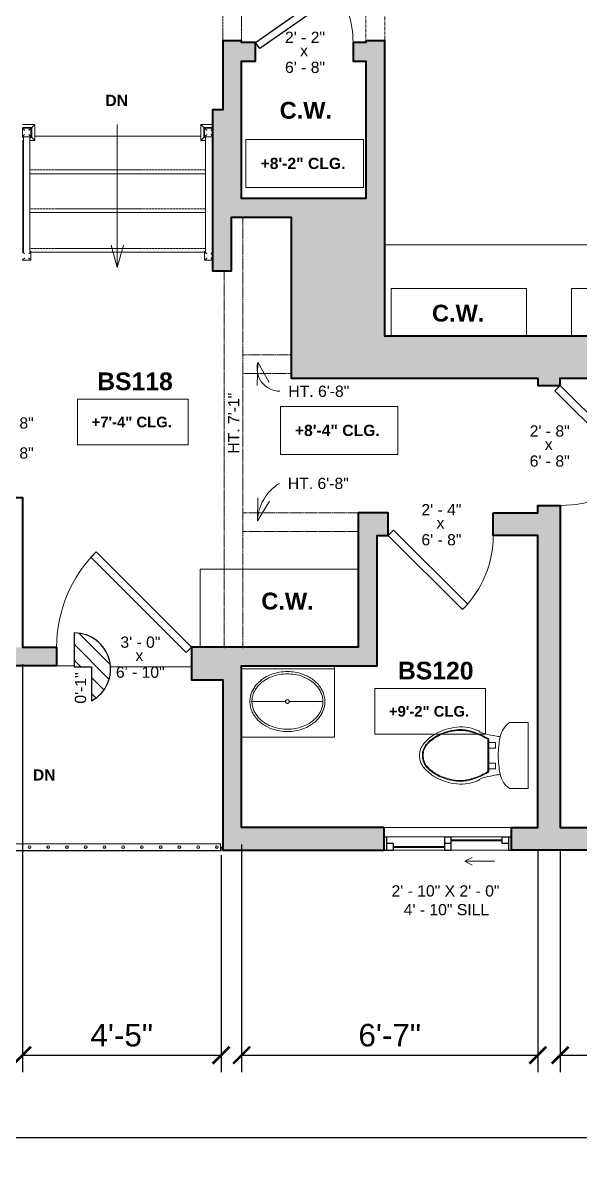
# Model space of a CAD drawing. Header units: inches. Extents: x -2078 to 106214, y -964 to 6385.
# Drawn here: x 90238.2 to 90387, y 3505.2 to 3807.3 of the extents above; entities that cross this region are included whole.
import ezdxf

# ---------------------------------------------------------------- set-up
doc = ezdxf.new("R2010")
doc.units = ezdxf.units.IN
doc.header["$MEASUREMENT"] = 0
for name, pattern in [('Dash', [0.25, 0.125, -0.125]), ('HIDDEN2', [0.1875, 0.125, -0.0625]), ('Overhead', [0.15625, 0.09375, -0.0625]), ('Overhead 1_16_', [0.101562, 0.0625, -0.039062])]:
    doc.linetypes.add(name, pattern=pattern)
for name, color, linetype, lineweight in [('A-ANNO', 2, 'Continuous', 5), ('A-ANNO-DIMS-48', 1, 'Continuous', 9), ('A-CASE', 4, 'Continuous', 9), ('A-DETAIL-2', 20, 'Continuous', 25), ('A-DOOR', 1, 'Continuous', 18), ('A-DOOR-HDLN', 1, 'Dash', 18), ('A-FIXT', 150, 'Continuous', 9), ('A-FLOR', 6, 'Continuous', 18), ('A-GLAZ', 2, 'Continuous', 30), ('A-HIDDEN', 2, 'HIDDEN2', 18), ('A-RAILING', 4, 'Continuous', 9), ('A-STRS', 4, 'Continuous', 9), ('A-WALL', 3, 'Continuous', 40), ('A-WINDOWS', 2, 'Continuous', 18)]:
    doc.layers.add(name, color=color, linetype=linetype, lineweight=lineweight)
doc.layers.add('A-HATCH', color=9, linetype='Continuous')
doc.styles.add('Arial_1', font='arial.ttf', dxfattribs={"height": 0.0625})
doc.styles.add('Arial_2', font='arial.ttf', dxfattribs={"height": 3})
doc.styles.add('Arial_B', font='arialbd.ttf', dxfattribs={"height": 4.5})
doc.styles.add('Arial_B_2', font='arialbd.ttf', dxfattribs={"height": 0.125})
doc.styles.add('Arial_B_3', font='arialbd.ttf', dxfattribs={"height": 0.0625})
doc.styles.add('Arial_B_4', font='arialbd.ttf', dxfattribs={"height": 0.0625})
doc.styles.add('Jay Cad', font='arial.ttf', dxfattribs={"height": 0.125})
doc.dimstyles.new('Jay Cad - DIMS', dxfattribs={"dimtxt": 0.125, "dimasz": 0.09375, "dimexe": 0.09375, "dimexo": 0.09375, "dimgap": 0.046875, "dimtad": 1, "dimdec": 1, "dimzin": 0, "dimdsep": 46, "dimlunit": 4, "dimtxsty": 'Jay Cad', "dimblk": 'ARCHTICK', "dimcen": 0.09, "dimclrd": 1, "dimclre": 1, "dimclrt": 256, "dimadec": 0, "dimazin": 0, "dimtfac": 1, "dimtdec": 1, "dimtofl": 0, "dimtmove": 1, "dimatfit": 3, "dimfxl": 1, "dimtolj": 1, "dimtzin": 0, "dimarcsym": 0})

# ---------------------------------------------------------------- blocks, each defined once
blk = doc.blocks.new('JC_SLIDING WINDOW - DOUBLE - SLIDING WINDOW-1502851-2ND FLOOR PLAN - BUISNESS OFFCE')
at = {"layer": 'A-GLAZ'}
for p, q in [((-17, -2.85), (-17, 3.15)), ((17, 3.15), (17, -2.85)), ((-17, 0.65), (-16.25, 0.65)), ((-16.25, -2.85), (-16.25, 0.65)), ((-0.875, 0.65), (0.875, 0.65)), ((-0.875, 0.65), (-0.875, -2.85)), ((0.875, -2.85), (0.875, 0.65)), ((14.5, 0.65), (17, 0.65)), ((14.5, -1.1), (14.5, 0.65)), ((16.25, -2.85), (16.25, 0.65)), ((-17, -2.85), (-14.5, -2.85)), ((-14.5, -1.1), (-16.25, -1.1)), ((-14.5, -2.85), (-14.5, -1.1)), ((0.875, -1.1), (-0.875, -1.1)), ((-0.875, -2.85), (0.875, -2.85)), ((16.25, -1.1), (14.5, -1.1)), ((16.25, -2.85), (17, -2.85))]:
    blk.add_line(p, q, dxfattribs=at)
at = {"layer": 'A-GLAZ', "lineweight": 9}
for p, q in [((-16.25, 0.65), (-0.875, 0.65)), ((0.875, 0.65), (14.5, 0.65)), ((-14.5, -2.85), (-0.875, -2.85)), ((0.875, -2.85), (16.25, -2.85))]:
    blk.add_line(p, q, dxfattribs=at)
at = {"layer": 'A-GLAZ', "lineweight": 40}
for p, q in [((-14.5, -1.975), (-0.875, -1.975)), ((0.875, -0.225), (14.5, -0.225))]:
    blk.add_line(p, q, dxfattribs=at)
at = {"layer": 'A-WINDOWS'}
for p, q in [((-17, 3.15), (17, 3.15)), ((17, -2.85), (-17, -2.85)), ((4.5, -5.85), (6.5, -4.85)), ((4.5, -5.85), (6.5, -6.85)), ((4.5, -5.85), (12.5, -5.85))]:
    blk.add_line(p, q, dxfattribs=at)
blk = doc.blocks.new('JC_DOOR_SINGLE PANEL - SINGLE DOOR-1554561-2ND FLOOR PLAN - BUISNESS OFFCE')
at = {"layer": 'A-DOOR', "lineweight": 30}
for p, q in [((-7.46, 27.96), (-8.87, 26.54)), ((18, 2.5), (-7.46, 27.96)), ((-8.87, 26.54), (16.59, 1.09)), ((16.59, 1.09), (18, 2.5))]:
    blk.add_line(p, q, dxfattribs=at)
at = {"layer": 'A-DOOR', "lineweight": 9}
blk.add_arc((18, 2.5), 36, 135, 180, dxfattribs=at)
blk = doc.blocks.new('JC_DOOR_SINGLE PANEL - SINGLE DOOR-1512755-2ND FLOOR PLAN - BUISNESS OFFCE')
at = {"layer": 'A-DOOR', "lineweight": 30}
for p, q in [((-8.04, -24.21), (14.59, -1.59)), ((16, -3), (-6.63, -25.63)), ((14.59, -1.59), (16, -3)), ((-6.63, -25.63), (-8.04, -24.21))]:
    blk.add_line(p, q, dxfattribs=at)
at = {"layer": 'A-DOOR', "lineweight": 9}
blk.add_arc((16, -3), 32, 180, 225, dxfattribs=at)
blk = doc.blocks.new('JC_SINGLE DOOR-NO TRIM - SINGLE DOOR-1512569-2ND FLOOR PLAN - BUISNESS OFFCE')
at = {"layer": 'A-DOOR', "lineweight": 30}
for p, q in [((-5.8, 22.8), (-7.21, 21.38)), ((-7.21, 21.38), (12.59, 1.59)), ((14, 3), (-5.8, 22.8)), ((12.59, 1.59), (14, 3))]:
    blk.add_line(p, q, dxfattribs=at)
at = {"layer": 'A-DOOR', "lineweight": 9}
blk.add_arc((14, 3), 28, 135, 180, dxfattribs=at)
blk = doc.blocks.new('JC_OPENING DOOR - 2 8 x 6 8-1512925-2ND FLOOR PLAN - BUISNESS OFFCE')
at = {"layer": 'A-ANNO-DIMS-48', "linetype": 'Overhead'}
for p, q in [((15.68, 2.5), (-16.32, 2.5)), ((-16.32, -2.5), (15.68, -2.5))]:
    blk.add_line(p, q, dxfattribs=at)
at = {"layer": 'A-ANNO-DIMS-48'}
for p, q in [((-16.32, 2.5), (-16.32, -2.5)), ((15.68, -2.5), (15.68, 2.5))]:
    blk.add_line(p, q, dxfattribs=at)
blk = doc.blocks.new('JC_OPENING DOOR - 2 8 x 6 8-1513018-2ND FLOOR PLAN - BUISNESS OFFCE')
at = {"layer": 'A-DOOR-HDLN', "linetype": 'Dash'}
for p, q in [((-16.32, 2.5), (15.68, 2.5)), ((-16.32, -2.5), (-16.32, 2.5)), ((15.68, 2.5), (15.68, -2.5)), ((15.68, -2.5), (-16.32, -2.5))]:
    blk.add_line(p, q, dxfattribs=at)
blk = doc.blocks.new('JC_DOOR_SINGLE PANEL - SINGLE DOOR-1575225-2ND FLOOR PLAN - BUISNESS OFFCE')
at = {"layer": 'A-DOOR', "lineweight": 30}
for p, q in [((-9.45, -15.77), (11.85, -0.86)), ((13, -2.5), (-8.3, -17.41)), ((11.85, -0.86), (13, -2.5)), ((-8.3, -17.41), (-9.45, -15.77))]:
    blk.add_line(p, q, dxfattribs=at)
at = {"layer": 'A-DOOR', "lineweight": 9}
blk.add_arc((13, -2.5), 26, 180, 215, dxfattribs=at)
blk = doc.blocks.new('Railing - 3_4_ x 3_4_ x _045_ wall-1516493-2ND FLOOR PLAN - BUISNESS OFFCE')
at = {"layer": 'A-RAILING'}
for radius, start, end in [(0.375, 90, 180), (0.33, 0, 180), (0.33, 180, 360), (0.375, 0, 90), (0.375, 270, 360), (0.375, 180, 270)]:
    blk.add_arc((0, 0), radius, start, end, dxfattribs=at)
blk = doc.blocks.new('Railing - Railing-1516007-2ND FLOOR PLAN - BUISNESS OFFCE')
at = {"layer": 'A-RAILING'}
for p, q in [((-193.83, -69.4), (-191.51, -69.4)), ((-193.83, -69.84), (-193.83, -69.4)), ((-191.51, -69.4), (-126.83, -69.4)), ((-126.83, -69.4), (-67.83, -69.4)), ((-126.83, -69.4), (-67.83, -69.4)), ((-67.83, -69.4), (-67.83, -71.15)), ((-67.83, -69.4), (-67.83, -71.15)), ((-191.03, -71.15), (-126.83, -71.15)), ((-126.83, -71.15), (-67.83, -71.15)), ((-126.83, -71.15), (-67.83, -71.15))]:
    blk.add_line(p, q, dxfattribs=at)
at = {"rotation": 90}
for p in [(-123.83, -70.27), (-118.83, -70.27), (-113.83, -70.27), (-108.83, -70.27), (-103.83, -70.27), (-98.83, -70.27), (-93.83, -70.27), (-88.83, -70.27), (-83.83, -70.27), (-78.83, -70.27), (-73.83, -70.27), (-68.83, -70.27)]:
    blk.add_blockref('Railing - 3_4_ x 3_4_ x _045_ wall-1516493-2ND FLOOR PLAN - BUISNESS OFFCE', p, dxfattribs=at)
blk = doc.blocks.new('Railing - Flat Cap - 2_ Heavy Duty Post-V6-2ND FLOOR PLAN - BUISNESS OFFCE')
at = {"layer": 'A-RAILING'}
for p, q in [((1.14, 1.14), (-1, 1.14)), ((-0.58, 0.58), (-1, 1)), ((1.1, 1.1), (0.58, 0.58)), ((1.14, 1.14), (1.13, 1.13)), ((1.14, -1.14), (1.14, 1.14)), ((-0.58, -0.58), (-1, -1)), ((-1, -1.14), (-0.87, -1.14)), ((0.58, -0.58), (1.1, -1.1)), ((0.88, -1.14), (1.14, -1.14)), ((1.13, -1.13), (1.14, -1.14))]:
    blk.add_line(p, q, dxfattribs=at)
for points in [[(-0.55, 0.55), (-0.55, 0.55), (-0.56, 0.56), (-0.57, 0.57), (-0.58, 0.58), (-0.58, 0.58)], [(0.58, 0.58), (0.58, 0.58), (0.57, 0.57), (0.56, 0.56), (0.55, 0.55), (0.55, 0.55)], [(1.13, 1.13), (1.13, 1.13), (1.13, 1.13), (1.12, 1.12), (1.11, 1.11), (1.1, 1.1), (1.1, 1.1)], [(-0.55, -0.55), (-0.55, -0.55), (-0.56, -0.56), (-0.57, -0.57), (-0.58, -0.58), (-0.58, -0.58)], [(0.55, -0.55), (0.55, -0.55), (0.56, -0.56), (0.57, -0.57), (0.58, -0.58), (0.58, -0.58)], [(1.1, -1.1), (1.1, -1.1), (1.11, -1.11), (1.12, -1.12), (1.13, -1.13), (1.13, -1.13), (1.13, -1.13)]]:
    blk.add_open_spline(points, degree=3, dxfattribs=at)
blk = doc.blocks.new('Railing - Flat Cap - 2_ Heavy Duty Post-V14-2ND FLOOR PLAN - BUISNESS OFFCE')
at = {"layer": 'A-RAILING'}
for p, q in [((-1.13, 1.13), (-1.14, 1.14)), ((1.14, 1.14), (-1.13, 1.14)), ((-0.58, 0.58), (-1.1, 1.1)), ((1.1, 1.1), (0.58, 0.58)), ((1.14, 1.14), (1.13, 1.13)), ((1.14, -1.14), (1.14, 1.14)), ((-1.13, -1.13), (-1.14, -1.14)), ((-1.13, -1.14), (-0.88, -1.14)), ((-0.58, -0.58), (-1.1, -1.1)), ((0.58, -0.58), (1.1, -1.1)), ((0.88, -1.14), (1.14, -1.14)), ((1.13, -1.13), (1.14, -1.14))]:
    blk.add_line(p, q, dxfattribs=at)
for points in [[(-1.1, 1.1), (-1.1, 1.1), (-1.11, 1.11), (-1.12, 1.12), (-1.13, 1.13), (-1.13, 1.13), (-1.13, 1.13)], [(-0.55, 0.55), (-0.55, 0.55), (-0.56, 0.56), (-0.57, 0.57), (-0.58, 0.58), (-0.58, 0.58)], [(0.58, 0.58), (0.58, 0.58), (0.57, 0.57), (0.56, 0.56), (0.55, 0.55), (0.55, 0.55)], [(1.13, 1.13), (1.13, 1.13), (1.13, 1.13), (1.12, 1.12), (1.11, 1.11), (1.1, 1.1), (1.1, 1.1)], [(-1.1, -1.1), (-1.1, -1.1), (-1.11, -1.11), (-1.12, -1.12), (-1.13, -1.13), (-1.13, -1.13), (-1.13, -1.13)], [(-0.55, -0.55), (-0.55, -0.55), (-0.56, -0.56), (-0.57, -0.57), (-0.58, -0.58), (-0.58, -0.58)], [(0.55, -0.55), (0.55, -0.55), (0.56, -0.56), (0.57, -0.57), (0.58, -0.58), (0.58, -0.58)], [(1.1, -1.1), (1.1, -1.1), (1.11, -1.11), (1.12, -1.12), (1.13, -1.13), (1.13, -1.13), (1.13, -1.13)]]:
    blk.add_open_spline(points, degree=3, dxfattribs=at)
blk = doc.blocks.new('Railing - Flat Cap - 2_ Heavy Duty Post-V15-2ND FLOOR PLAN - BUISNESS OFFCE')
at = {"layer": 'A-RAILING'}
for p, q in [((-1.13, 1.13), (-1.14, 1.14)), ((-1.14, 1.14), (-1.14, -1.14)), ((1.14, 1.14), (-1.14, 1.14)), ((-1.13, 2.16), (-0.88, 2.16)), ((-0.88, 2.14), (-1.13, 2.14)), ((-0.88, 1.34), (-1.13, 1.34)), ((-0.58, 0.58), (-1.1, 1.1)), ((1.1, 1.1), (0.58, 0.58)), ((0.88, 2.16), (2.16, 2.16)), ((2.14, 2.14), (0.88, 2.14)), ((1.34, 1.34), (0.88, 1.34)), ((1.14, 1.14), (1.13, 1.13)), ((1.14, -1.14), (1.14, 1.14)), ((2.14, 2.14), (1.34, 1.34)), ((1.34, 1.34), (1.34, -1.34)), ((2.16, 2.16), (2.14, 2.14)), ((2.14, -2.14), (2.14, 2.14)), ((2.16, -2.16), (2.16, 2.16)), ((-1.13, -1.13), (-1.14, -1.14)), ((-1.14, -1.14), (1.14, -1.14)), ((1.34, -1.34), (-1.13, -1.34)), ((-1.13, -2.14), (2.14, -2.14)), ((-1.13, -2.16), (2.16, -2.16)), ((-0.58, -0.58), (-1.1, -1.1)), ((0.58, -0.58), (1.1, -1.1)), ((1.13, -1.13), (1.14, -1.14)), ((1.34, -1.34), (2.14, -2.14)), ((2.14, -2.14), (2.16, -2.16))]:
    blk.add_line(p, q, dxfattribs=at)
for points in [[(-1.1, 1.1), (-1.1, 1.1), (-1.11, 1.11), (-1.12, 1.12), (-1.13, 1.13), (-1.13, 1.13), (-1.13, 1.13)], [(-0.55, 0.55), (-0.55, 0.55), (-0.56, 0.56), (-0.57, 0.57), (-0.58, 0.58), (-0.58, 0.58)], [(0.58, 0.58), (0.58, 0.58), (0.57, 0.57), (0.56, 0.56), (0.55, 0.55), (0.55, 0.55)], [(1.13, 1.13), (1.13, 1.13), (1.13, 1.13), (1.12, 1.12), (1.11, 1.11), (1.1, 1.1), (1.1, 1.1)], [(-1.1, -1.1), (-1.1, -1.1), (-1.11, -1.11), (-1.12, -1.12), (-1.13, -1.13), (-1.13, -1.13), (-1.13, -1.13)], [(-0.55, -0.55), (-0.55, -0.55), (-0.56, -0.56), (-0.57, -0.57), (-0.58, -0.58), (-0.58, -0.58)], [(0.55, -0.55), (0.55, -0.55), (0.56, -0.56), (0.57, -0.57), (0.58, -0.58), (0.58, -0.58)], [(1.1, -1.1), (1.1, -1.1), (1.11, -1.11), (1.12, -1.12), (1.13, -1.13), (1.13, -1.13), (1.13, -1.13)]]:
    blk.add_open_spline(points, degree=3, dxfattribs=at)
blk = doc.blocks.new('Railing - Railing-1538923-2ND FLOOR PLAN - BUISNESS OFFCE')
at = {"layer": 'A-RAILING'}
for p, q in [((-120.46, 88.68), (-120.46, 119.35)), ((-118.71, 88.68), (-118.71, 119.35))]:
    blk.add_line(p, q, dxfattribs=at)
at = {"extrusion": (0, 0, -1), "zscale": -1, "rotation": 180}
for name, p in [('Railing - Flat Cap - 2_ Heavy Duty Post-V15-2ND FLOOR PLAN - BUISNESS OFFCE', (119.58, 120.49)), ('Railing - Flat Cap - 2_ Heavy Duty Post-V14-2ND FLOOR PLAN - BUISNESS OFFCE', (119.58, 87.55))]:
    blk.add_blockref(name, p, dxfattribs=at)
blk = doc.blocks.new('BEST_Toilet-Floor_Mount-KOHLER-Cimarron-K-5310 - Not A Type-See Type Catalog-832360-2ND FLOOR PLAN - BUISNESS OFFCE')
at = {"layer": 'A-FIXT'}
for p, q in [((8.81, -1), (-8.81, -1)), ((-8.81, -1), (-8.81, -5.97)), ((8.81, -5.97), (8.81, -1)), ((4.25, -11.48), (-4.3, -11.48)), ((4.25, -11.78), (-4.3, -11.78)), ((-3.52, -9.7), (-1.99, -9.7)), ((-3.52, -9.7), (-3.52, -11.48)), ((-1.99, -11.48), (-1.99, -9.7)), ((1.99, -9.7), (3.52, -9.7)), ((1.99, -9.7), (1.99, -11.48)), ((3.52, -11.48), (3.52, -9.7))]:
    blk.add_line(p, q, dxfattribs=at)
for centre, radius, start, end in [((-3.19, -1.64), 7.1, 217.5906, 254.5518), ((3.19, -1.64), 7.1, 285.4482, 322.4094), ((-23.44, -6.86), 18.43, 349.205, 354.9347), ((0.79, 24.01), 33.02, 259.7563, 268.6223), ((-0.79, 24.01), 33.02, 271.3777, 280.2437), ((23.44, -6.86), 18.43, 185.0653, 190.795), ((-51.02, -1.6), 46.51, 345.6648, 349.205), ((-4.3, -11.77), 0.299, 90, 175.6962), ((4.25, -11.77), 0.299, 4.3025, 90), ((51.02, -1.6), 46.51, 190.795, 194.3352), ((3.26, -18.83), 10.9, 157.4214, 190.5786), ((-3.34, -16.09), 3.75, 141.6816, 157.4214), ((-7.65, -12.68), 1.75, 321.6816, 345.6648), ((7.65, -12.68), 1.75, 194.3352, 218.3184), ((3.34, -16.09), 3.75, 22.5786, 38.3184), ((-3.26, -18.83), 10.9, 349.4214, 22.5786), ((6.84, -18.72), 14.45, 188.417, 209.583), ((-6.84, -18.72), 14.45, 330.417, 351.583), ((3.58, -20.57), 10.69, 209.583, 230.417), ((-3.58, -20.57), 10.69, 309.583, 330.417), ((0.06, -24.83), 5.17, 230.417, 269.359), ((-0.06, -24.83), 5.17, 270.641, 309.583)]:
    blk.add_arc(centre, radius, start, end, dxfattribs=at)
for centre, major_axis, ratio, start_param, end_param in [((14.76, -22.69), (-6.72, 21.01), 0.99726, 0.748253, 0.914402), ((-4.29, -11.92), (-0.144, 0), 0.998055, 4.719691, 5.772222), ((4.25, -11.92), (0.144, 0), 0.99807, 0.508647, 1.561187), ((-14.8, -22.7), (5.52, 21.36), 0.996876, 5.312572, 5.478562), ((2.53, -19.12), (-5.56, 7.41), 0.998758, 0.685563, 1.075947), ((10.53, -21.15), (-5.73, 16.58), 0.997479, 0.891055, 0.994325), ((-10.58, -21.15), (5.42, 16.69), 0.997344, 5.270344, 5.373801), ((-2.58, -19.12), (5.48, 7.47), 0.998725, 5.196526, 5.58692), ((10.16, -17.99), (-7.42, 15.32), 0.996871, 1.268614, 1.423842), ((-10.22, -17.99), (7.53, 15.27), 0.997058, 4.86643, 5.021783), ((5.05, -19.56), (-6.32, 9.77), 0.999003, 1.302763, 1.707421), ((-5.1, -19.56), (6.48, 9.66), 0.999368, 4.593631, 4.996279), ((5.41, -19.26), (-8.84, 8.28), 0.998783, 1.463765, 1.511024), ((-5.46, -19.26), (8.86, 8.26), 0.998854, 4.77451, 4.823535)]:
    blk.add_ellipse(centre, major_axis=major_axis, ratio=ratio, start_param=start_param, end_param=end_param, dxfattribs=at)
for points in [[(-4.59, -11.75), (-4.9, -12.29), (-5.45, -13.39), (-5.92, -14.53), (-6.13, -15.11)], [(6.08, -15.1), (5.87, -14.53), (5.4, -13.39), (4.85, -12.29), (4.54, -11.75)], [(6.61, -16.86), (6.54, -16.56), (6.37, -15.97), (6.18, -15.39), (6.08, -15.1)], [(-6.66, -16.86), (-6.81, -17.46), (-6.98, -18.68), (-6.92, -19.92), (-6.82, -20.53)], [(-6.13, -15.11), (-6.23, -15.4), (-6.42, -15.97), (-6.59, -16.56), (-6.66, -16.86)], [(6.78, -20.53), (6.87, -19.92), (6.93, -18.68), (6.76, -17.46), (6.61, -16.86)], [(-6.82, -20.53), (-6.76, -20.97), (-6.59, -21.84), (-6.36, -22.7), (-6.22, -23.13)], [(6.17, -23.13), (6.31, -22.7), (6.54, -21.84), (6.71, -20.97), (6.78, -20.53)], [(-6.22, -23.13), (-5.98, -23.89), (-5.35, -25.36), (-4.43, -26.68), (-3.91, -27.28)], [(3.87, -27.26), (4.39, -26.66), (5.3, -25.35), (5.93, -23.89), (6.17, -23.13)], [(-3.91, -27.28), (-3.84, -27.35), (-3.72, -27.5), (-3.59, -27.64), (-3.52, -27.71)]]:
    blk.add_open_spline(points, degree=3, dxfattribs=at)
for points, knots in [([(-3.51, -27.71), (-3.33, -27.9), (-2.95, -28.25), (-2.07, -28.82), (-0.94, -29.2), (0.37, -29.25), (1.33, -29.05), (2.06, -28.75), (2.57, -28.47), (3.05, -28.12), (3.33, -27.86), (3.47, -27.71)], [0, 0, 0, 0, 0.1, 0.2, 0.4, 0.55, 0.7, 0.775, 0.85, 0.925, 1, 1, 1, 1]), ([(-3.37, -27.58), (-3.2, -27.76), (-2.83, -28.09), (-2.19, -28.5), (-1.5, -28.79), (-0.53, -29.04), (0.73, -29.04), (1.93, -28.63), (2.78, -28.09), (3.15, -27.76), (3.32, -27.58)], [0, 0, 0, 0, 0.1, 0.2, 0.3, 0.4, 0.6, 0.8, 0.9, 1, 1, 1, 1]), ([(3.47, -27.71), (3.53, -27.64), (3.67, -27.49), (3.8, -27.34), (3.87, -27.26)], [-1.50814179, -1.50814179, -1.50814179, -1.50814179, -1.48416303, -1.45965057, -1.45965057, -1.45965057, -1.45965057])]:
    blk.add_open_spline(points, degree=3, knots=knots, dxfattribs=at)
blk = doc.blocks.new('Vanity Counter Top w Round Sink Hole - 24_ Depth-1548714-2ND FLOOR PLAN - BUISNESS OFFCE')
at = {"layer": 'A-FIXT'}
for p, q in [((-27.49, -19), (-27.49, 0)), ((-52.26, -0.75), (-27.49, -0.75)), ((-52.26, -19), (-27.49, -19))]:
    blk.add_line(p, q, dxfattribs=at)
blk = doc.blocks.new('Oval_Sink_20694 - Sink_ipt-1549851-2ND FLOOR PLAN - BUISNESS OFFCE')
at = {"layer": 'A-FIXT', "flags": 128}
blk.add_lwpolyline([(-0.5, 0), (-0.47, 0.17), (-0.38, 0.32), (-0.25, 0.43), (-0.09, 0.49), (0.09, 0.49), (0.25, 0.43), (0.38, 0.32), (0.47, 0.17), (0.5, 0)], dxfattribs=at)
at = {"layer": 'A-FIXT'}
for points, knots in [([(10, 0), (10, 0.48), (9.89, 1.44), (9.41, 2.82), (8.67, 4.06), (7.39, 5.51), (5.38, 6.89), (2.88, 7.75), (0.53, 8.05), (-1.58, 7.96), (-3.64, 7.52), (-5.59, 6.71), (-7.35, 5.54), (-8.79, 3.99), (-9.6, 2.41), (-9.94, 1.05), (-10, 0.35), (-10, 0)], [-1, -1, -1, -1, -0.949074, -0.898148, -0.847222, -0.796296, -0.694444, -0.592593, -0.518519, -0.444444, -0.37037, -0.296296, -0.222222, -0.148148, -0.074074, -0.037037, 0, 0, 0, 0]), ([(-9.47, 0), (-9.46, 0.34), (-9.42, 0.85), (-9.27, 1.52), (-9.07, 2.17), (-8.71, 2.95), (-8.15, 3.8), (-7.47, 4.57), (-6.45, 5.48), (-4.98, 6.37), (-3.05, 7.07), (-1.03, 7.41), (1.03, 7.41), (3.22, 7.04), (5.06, 6.33), (6.5, 5.41), (7.31, 4.72), (7.9, 4.09), (8.29, 3.59), (8.58, 3.14), (8.78, 2.77), (8.92, 2.48), (9.05, 2.18), (9.19, 1.78), (9.4, 1.06), (9.46, 0.43), (9.47, 0)], [0, 0, 0, 0, 0.038462, 0.057692, 0.076923, 0.115385, 0.153846, 0.192308, 0.230769, 0.307692, 0.384615, 0.461538, 0.538462, 0.615385, 0.711538, 0.759615, 0.807692, 0.831731, 0.855769, 0.879808, 0.891827, 0.903846, 0.915865, 0.927885, 0.951923, 1, 1, 1, 1]), ([(-10, 0), (-10, -0.48), (-9.89, -1.44), (-9.41, -2.82), (-8.67, -4.06), (-7.71, -5.15), (-6.59, -6.06), (-4.92, -7.05), (-2.88, -7.75), (-0.53, -8.05), (1.58, -7.96), (3.64, -7.52), (5.59, -6.71), (7.35, -5.54), (8.79, -3.99), (9.6, -2.41), (9.94, -1.05), (10, -0.35), (10, 0)], [-1, -1, -1, -1, -0.949074, -0.898148, -0.847222, -0.796296, -0.74537, -0.694444, -0.592593, -0.518519, -0.444444, -0.37037, -0.296296, -0.222222, -0.148148, -0.074074, -0.037037, 0, 0, 0, 0]), ([(9.47, 0), (9.46, -0.34), (9.42, -0.85), (9.27, -1.52), (9.07, -2.17), (8.71, -2.95), (8.15, -3.8), (7.47, -4.57), (6.45, -5.48), (4.98, -6.37), (3.05, -7.07), (1.03, -7.41), (-1.03, -7.41), (-3.22, -7.04), (-5.06, -6.32), (-6.5, -5.41), (-7.32, -4.72), (-7.9, -4.09), (-8.29, -3.59), (-8.58, -3.14), (-8.78, -2.77), (-8.92, -2.48), (-9.05, -2.18), (-9.19, -1.78), (-9.4, -1.06), (-9.46, -0.43), (-9.47, 0)], [0, 0, 0, 0, 0.038462, 0.057692, 0.076923, 0.115385, 0.153846, 0.192308, 0.230769, 0.307692, 0.384615, 0.461538, 0.538462, 0.615385, 0.711538, 0.759615, 0.807692, 0.831731, 0.855769, 0.879808, 0.891827, 0.903846, 0.915865, 0.927885, 0.951923, 1, 1, 1, 1]), ([(-9.47, 0), (-9.43, 0), (-9.34, 0), (-9.19, 0), (-9.03, 0), (-8.85, 0), (-8.63, 0), (-8.39, 0), (-8.14, 0), (-7.88, 0), (-7.63, 0), (-7.39, 0), (-7.16, 0), (-6.92, 0), (-6.67, 0), (-6.33, 0), (-5.73, 0), (-4.86, 0), (-3.79, 0), (-2.71, 0), (-1.61, 0), (-0.87, 0), (-0.5, 0)], [0, 0, 0, 0, 0.027778, 0.055556, 0.083333, 0.111111, 0.138889, 0.166667, 0.194444, 0.222222, 0.25, 0.277778, 0.305556, 0.333333, 0.361111, 0.388889, 0.444444, 0.555556, 0.666667, 0.777778, 0.888889, 1, 1, 1, 1]), ([(0.5, 0), (0.87, 0), (1.61, 0), (2.71, 0), (3.61, 0), (4.33, 0), (4.86, 0), (5.38, 0), (5.9, 0), (6.41, 0), (6.83, 0), (7.16, 0), (7.39, 0), (7.63, 0), (7.88, 0), (8.14, 0), (8.39, 0), (8.63, 0), (8.85, 0), (9.03, 0), (9.19, 0), (9.34, 0), (9.43, 0), (9.47, 0)], [0, 0, 0, 0, 0.111111, 0.222222, 0.333333, 0.388889, 0.444444, 0.5, 0.555556, 0.611111, 0.666667, 0.694444, 0.722222, 0.75, 0.777778, 0.805556, 0.833333, 0.861111, 0.888889, 0.916667, 0.944444, 0.972222, 1, 1, 1, 1])]:
    blk.add_open_spline(points, degree=3, knots=knots, dxfattribs=at)
blk.add_open_spline([(-0.5, 0), (-0.5, -0.06), (-0.48, -0.17), (-0.39, -0.33), (-0.26, -0.44), (-0.09, -0.5), (0.09, -0.5), (0.26, -0.44), (0.39, -0.33), (0.48, -0.17), (0.5, -0.06), (0.5, 0)], degree=3, dxfattribs=at)
blk = doc.blocks.new('Oval_Sink_20694 - Standard-1549852-2ND FLOOR PLAN - BUISNESS OFFCE')
at = {"layer": 'A-FIXT'}
blk.add_blockref('Oval_Sink_20694 - Sink_ipt-1549851-2ND FLOOR PLAN - BUISNESS OFFCE', (0, 0), dxfattribs=at)
blk = doc.blocks.new('Generic Models 8 - Generic Models 8-1539404-2ND FLOOR PLAN - BUISNESS OFFCE')
at = {"layer": 'A-FIXT', "linetype": 'Dash'}
for p, q in [((13.77, 78.83), (-22.31, 78.83)), ((-22.31, 78.83), (-22.31, 66.08)), ((-22.31, 66.08), (-22.31, 78.83)), ((-22.31, 78.83), (13.77, 78.83)), ((13.77, 66.08), (13.77, 78.83)), ((13.77, 78.83), (13.77, 66.08)), ((55.73, 78.83), (25.77, 78.83)), ((25.77, 78.83), (25.77, 66.08)), ((25.77, 66.08), (25.77, 78.83)), ((25.77, 78.83), (55.73, 78.83)), ((-22.31, 66.08), (13.77, 66.08)), ((13.77, 66.08), (-22.31, 66.08)), ((25.77, 66.08), (55.73, 66.08)), ((55.73, 66.08), (25.77, 66.08))]:
    blk.add_line(p, q, dxfattribs=at)
blk = doc.blocks.new('Generic Models 9 - Generic Models 9-1540027-2ND FLOOR PLAN - BUISNESS OFFCE')
at = {"layer": 'A-FIXT'}
for p, q in [((37.3, 90.51), (-24.06, 90.51)), ((-24.06, 90.51), (-24.06, 66.08)), ((-24.06, 66.08), (-24.06, 90.51)), ((-24.06, 90.51), (37.3, 90.51)), ((-24.06, 66.08), (62.69, 66.08)), ((62.69, 66.08), (-24.06, 66.08)), ((-31.08, 3.94), (-73.32, 3.94)), ((-73.32, 3.94), (-73.32, -16.92)), ((-73.32, -16.92), (-73.32, 3.94)), ((-73.32, 3.94), (-31.08, 3.94)), ((-31.08, -16.92), (-31.08, 3.94)), ((-31.08, 3.94), (-31.08, -16.92)), ((-73.32, -16.92), (-31.08, -16.92)), ((-31.08, -16.92), (-73.32, -16.92))]:
    blk.add_line(p, q, dxfattribs=at)
blk = doc.blocks.new('JC- existing door Tag_quad - JC- existing door Tag_quad-839775-2ND FLOOR PLAN - BUISNESS OFFCE')
at = {"layer": 'A-ANNO', "insert": (-0.0234, 0.0378), "char_height": 0.0625, "width": 0.0505, "attachment_point": 1, "style": 'Arial_2', "bg_fill": 3, "box_fill_scale": 1.25, "bg_fill_color": 256, "bg_fill_true_color": 13158600, "bg_fill_transparency": 0}
blk.add_mtext('x', dxfattribs=at)
blk = doc.blocks.new('_ArchTick')
at = {"color": 0, "linetype": 'ByBlock', "const_width": 0.15}
blk.add_lwpolyline([(-0.5, -0.5), (0.5, 0.5)], dxfattribs=at)
blk = doc.blocks.new('*D3200')
at = {"layer": 'A-ANNO-DIMS-48', "color": 1, "lineweight": -2, "transparency": 16777216}
for p, q in [((90381.6, 3586.15), (90381.6, 3527.18)), ((90480.6, 3587.94), (90480.6, 3527.18)), ((90381.6, 3531.68), (90480.6, 3531.68))]:
    blk.add_line(p, q, dxfattribs=at)
at = {"layer": 'Defpoints', "color": 0, "transparency": 16777216}
for p in [(90480.6, 3592.44), (90381.6, 3590.65), (90480.6, 3531.68)]:
    blk.add_point(p, dxfattribs=at)
at = {"layer": 'A-ANNO-DIMS-48', "color": 1, "lineweight": -2, "transparency": 16777216, "xscale": 4.5, "yscale": 4.5, "zscale": 4.5, "rotation": 180}
blk.add_blockref('_ArchTick', (90381.6, 3531.68), dxfattribs=at)
at = {"layer": 'A-ANNO-DIMS-48', "color": 1, "lineweight": -2, "transparency": 16777216, "xscale": 4.5, "yscale": 4.5, "zscale": 4.5}
blk.add_blockref('_ArchTick', (90480.6, 3531.68), dxfattribs=at)
at = {"layer": 'A-ANNO-DIMS-48', "color": 2, "transparency": 16777216, "insert": (90431.1, 3536.99), "char_height": 6, "width": 0.4008, "attachment_point": 5, "style": 'Jay Cad'}
blk.add_mtext('\\A1;8\'-3"', dxfattribs=at)
blk = doc.blocks.new('*D3201')
at = {"layer": 'A-ANNO-DIMS-48', "color": 1, "lineweight": -2, "transparency": 16777216}
for p, q in [((90296.6, 3587.94), (90296.6, 3527.18)), ((90375.6, 3586.15), (90375.6, 3527.18)), ((90296.6, 3531.68), (90375.6, 3531.68))]:
    blk.add_line(p, q, dxfattribs=at)
at = {"layer": 'Defpoints', "color": 0, "transparency": 16777216}
for p in [(90296.6, 3592.44), (90375.6, 3590.65), (90375.6, 3531.68)]:
    blk.add_point(p, dxfattribs=at)
at = {"layer": 'A-ANNO-DIMS-48', "color": 1, "lineweight": -2, "transparency": 16777216, "xscale": 4.5, "yscale": 4.5, "zscale": 4.5, "rotation": 180}
blk.add_blockref('_ArchTick', (90296.6, 3531.68), dxfattribs=at)
at = {"layer": 'A-ANNO-DIMS-48', "color": 1, "lineweight": -2, "transparency": 16777216, "xscale": 4.5, "yscale": 4.5, "zscale": 4.5}
blk.add_blockref('_ArchTick', (90375.6, 3531.68), dxfattribs=at)
at = {"layer": 'A-ANNO-DIMS-48', "color": 2, "transparency": 16777216, "insert": (90336.1, 3536.99), "char_height": 6, "width": 0.4008, "attachment_point": 5, "style": 'Jay Cad'}
blk.add_mtext('\\A1;6\'-7"', dxfattribs=at)
blk = doc.blocks.new('*D3204')
at = {"layer": 'A-ANNO-DIMS-48', "color": 1, "lineweight": -2, "transparency": 16777216}
for p, q in [((90238.1, 3636.08), (90238.1, 3527.18)), ((90291.1, 3585.08), (90291.1, 3527.18)), ((90238.1, 3531.68), (90291.1, 3531.68))]:
    blk.add_line(p, q, dxfattribs=at)
at = {"layer": 'Defpoints', "color": 0, "transparency": 16777216}
for p in [(90238.1, 3640.58), (90291.1, 3589.58), (90291.1, 3531.68)]:
    blk.add_point(p, dxfattribs=at)
at = {"layer": 'A-ANNO-DIMS-48', "color": 1, "lineweight": -2, "transparency": 16777216, "xscale": 4.5, "yscale": 4.5, "zscale": 4.5, "rotation": 180}
blk.add_blockref('_ArchTick', (90238.1, 3531.68), dxfattribs=at)
at = {"layer": 'A-ANNO-DIMS-48', "color": 1, "lineweight": -2, "transparency": 16777216, "xscale": 4.5, "yscale": 4.5, "zscale": 4.5}
blk.add_blockref('_ArchTick', (90291.1, 3531.68), dxfattribs=at)
at = {"layer": 'A-ANNO-DIMS-48', "color": 2, "transparency": 16777216, "insert": (90264.6, 3536.98), "char_height": 6, "width": 0.4008, "attachment_point": 5, "style": 'Jay Cad'}
blk.add_mtext('\\A1;4\'-5"', dxfattribs=at)
blk = doc.blocks.new('*D3208')
at = {"layer": 'A-ANNO-DIMS-48', "color": 1, "lineweight": -2, "transparency": 16777216}
for p, q in [((90178.17, 3636.08), (90178.17, 3505.2)), ((90838.6, 3588.5), (90838.6, 3505.2)), ((90178.17, 3509.7), (90838.6, 3509.7))]:
    blk.add_line(p, q, dxfattribs=at)
at = {"layer": 'Defpoints', "color": 0, "transparency": 16777216}
for p in [(90178.17, 3640.58), (90838.6, 3593), (90838.6, 3509.7)]:
    blk.add_point(p, dxfattribs=at)
at = {"layer": 'A-ANNO-DIMS-48', "color": 1, "lineweight": -2, "transparency": 16777216, "xscale": 4.5, "yscale": 4.5, "zscale": 4.5, "rotation": 180}
blk.add_blockref('_ArchTick', (90178.17, 3509.7), dxfattribs=at)
at = {"layer": 'A-ANNO-DIMS-48', "color": 1, "lineweight": -2, "transparency": 16777216, "xscale": 4.5, "yscale": 4.5, "zscale": 4.5}
blk.add_blockref('_ArchTick', (90838.6, 3509.7), dxfattribs=at)
at = {"layer": 'A-ANNO-DIMS-48', "color": 2, "transparency": 16777216, "insert": (90508.39, 3519.03), "char_height": 6, "width": 0.8352, "attachment_point": 5, "style": 'Jay Cad'}
blk.add_mtext('\\A1;55\'-0{\\H1x;\\S1/2;}"', dxfattribs=at)

msp = doc.modelspace()

# ---------------------------------------------------------------- hatches: boundary and pattern name
at = {"layer": 'A-HATCH'}
h = msp.add_hatch(color=256, dxfattribs=at)
h.paths.add_polyline_path([(90291.602, 3802.044), (90296.602, 3802.044), (90296.602, 3802.478), (90291.602, 3802.478)])
h.paths.add_polyline_path([(90291.602, 3834.478), (90296.602, 3834.478), (90296.602, 3863.478), (90291.602, 3863.478), (90291.602, 3844.173)])
h = msp.add_hatch(color=256, dxfattribs=at)
h.paths.add_polyline_path([(90329.762, 3723.586), (90334.762, 3723.586), (90334.762, 3802.478), (90329.762, 3802.478), (90329.762, 3755.364)])
h.paths.add_polyline_path([(90329.762, 3834.478), (90334.762, 3834.478), (90334.762, 3835.478), (90329.762, 3835.478)])
h = msp.add_hatch(color=256, dxfattribs=at)
h.paths.add_polyline_path([(90327.057, 3797.044), (90329.762, 3797.044), (90329.762, 3802.044), (90326.323, 3802.044), (90326.323, 3797.044)])
h.paths.add_polyline_path([(90296.602, 3797.044), (90300.323, 3797.044), (90300.323, 3802.044), (90291.602, 3802.044), (90291.602, 3797.044)])
for points in [[(90293.862, 3760.364), (90296.602, 3760.364), (90296.602, 3797.044), (90291.602, 3797.044), (90291.602, 3760.364)], [(90289.002, 3779.044), (90291.602, 3779.044), (90291.602, 3784.044), (90288.862, 3784.044), (90288.862, 3779.136), (90289.002, 3779.136), (90289.002, 3779.095)], [(90289.932, 3741.044), (90293.862, 3741.044), (90293.862, 3760.364), (90291.602, 3760.364), (90291.602, 3779.044), (90289.002, 3779.136), (90288.862, 3779.136), (90288.862, 3776.854), (90288.862, 3741.044)], [(90309.847, 3755.364), (90329.762, 3755.364), (90329.762, 3760.364), (90293.862, 3760.364), (90293.862, 3755.364), (90297.357, 3755.364)], [(90309.847, 3717.439), (90334.762, 3717.439), (90334.762, 3755.364), (90309.847, 3755.364), (90309.847, 3718.586)], [(90530.602, 3712.439), (90530.602, 3723.586), (90309.847, 3723.586), (90309.847, 3712.439), (90513.262, 3712.439)], [(90508.262, 3718.586), (90508.262, 3723.586), (90329.762, 3723.586), (90329.762, 3718.586), (90505.257, 3718.586)], [(90332.718, 3640.581), (90332.718, 3676.439), (90327.718, 3676.439), (90327.718, 3640.581)], [(90291.602, 3631.837), (90296.602, 3631.837), (90296.602, 3635.581), (90283.237, 3635.581), (90283.237, 3631.837)], [(90296.602, 3592.439), (90296.602, 3631.837), (90291.602, 3631.837), (90291.602, 3592.439)]]:
    msp.add_hatch(color=256, dxfattribs=at).paths.add_polyline_path(points)
h = msp.add_hatch(color=256, dxfattribs=at)
h.paths.add_polyline_path([(90375.602, 3592.439), (90381.602, 3592.439), (90381.602, 3678.439), (90375.602, 3678.439), (90375.602, 3606.54)])
h.paths.add_polyline_path([(90375.602, 3710.439), (90381.602, 3710.439), (90381.602, 3712.439), (90375.602, 3712.439)])
h = msp.add_hatch(color=256, dxfattribs=at)
h.paths.add_polyline_path([(90375.602, 3670.439), (90375.602, 3676.439), (90363.718, 3676.439), (90363.718, 3670.439)])
h.paths.add_polyline_path([(90335.718, 3670.439), (90335.718, 3676.439), (90332.718, 3676.439), (90332.718, 3670.439)])
h = msp.add_hatch(dxfattribs=at)
h.set_pattern_fill('FP_1', color=256, scale=48, style=0, pattern_type=2)
h.set_pattern_definition([(135, (90358.821, 3657.5028), (-2.12132, -2.12132), [])])
h.paths.add_polyline_path([(90256.558, 3626.254), (90258.306, 3627.466), (90259.746, 3629.032), (90260.809, 3630.875), (90261.442, 3632.905), (90261.615, 3635.025), (90261.321, 3637.132), (90260.572, 3639.123), (90259.406, 3640.902), (90257.878, 3642.382), (90256.064, 3643.492), (90254.051, 3644.179), (90251.936, 3644.408), (90251.936, 3635.331), (90256.558, 3635.331)])
h = msp.add_hatch(color=256, dxfattribs=at)
h.paths.add_polyline_path([(90332.718, 3635.581), (90332.718, 3640.581), (90283.237, 3640.581), (90283.237, 3635.581), (90327.057, 3635.581)])
h.paths.add_polyline_path([(90247.237, 3635.581), (90247.237, 3640.581), (90168.146, 3640.581), (90176.833, 3635.581), (90208.257, 3635.581)])
h = msp.add_hatch(color=256, dxfattribs=at)
h.paths.add_polyline_path([(90557.602, 3586.439), (90584.602, 3586.439), (90584.602, 3592.439), (90557.602, 3592.439)])
h.paths.add_polyline_path([(90511.602, 3586.439), (90511.602, 3592.439), (90454.602, 3592.439), (90454.602, 3586.439)])
h.paths.add_polyline_path([(90408.602, 3586.439), (90408.602, 3592.439), (90368.602, 3592.439), (90368.602, 3586.439), (90386.457, 3586.439)])
h.paths.add_polyline_path([(90327.057, 3586.439), (90334.602, 3586.439), (90334.602, 3592.439), (90291.602, 3592.439), (90291.602, 3586.439), (90297.357, 3586.439)])

# ---------------------------------------------------------------- linework, layer by layer
at = {"layer": 'A-ANNO'}
for p, q in [((90263.424, 3741.915), (90263.424, 3780.084)), ((90263.424, 3741.915), (90261.817, 3747.915)), ((90263.424, 3741.915), (90265.032, 3747.915)), ((90300.923, 3716.683), (90300.781, 3710.473)), ((90300.923, 3716.683), (90303.905, 3711.234)), ((90300.816, 3674.296), (90300.937, 3680.506)), ((90300.816, 3674.296), (90304.026, 3679.614))]:
    msp.add_line(p, q, dxfattribs=at)
at = {"layer": 'A-ANNO', "flags": 128}
for points in [[(90297.675, 3776.074), (90329.098, 3776.074), (90329.098, 3763.272), (90297.675, 3763.272)], [(90252.787, 3706.807), (90282.343, 3706.807), (90282.343, 3694.618), (90252.787, 3694.618)], [(90306.95, 3704.805), (90338.252, 3704.805), (90338.252, 3692.004), (90306.95, 3692.004)], [(90332.104, 3629.584), (90361.66, 3629.584), (90361.66, 3617.395), (90332.104, 3617.395)]]:
    msp.add_lwpolyline(points, close=True, dxfattribs=at)
at = {"layer": 'A-ANNO'}
for centre, radius, start, end in [((90306.808, 3715.029), 6.113, 164.29957, 270), ((90312.982, 3673.904), 12.172, 121.21788, 178.15719)]:
    msp.add_arc(centre, radius, start, end, dxfattribs=at)
at = {"layer": 'A-FLOR'}
for p, q in [((90241.397, 3776.995), (90285.702, 3776.995)), ((90247.237, 3635.581), (90251.936, 3635.581)), ((90231.987, 3586.229), (90291.102, 3586.229)), ((90291.102, 3586.229), (90291.102, 3587.081))]:
    msp.add_line(p, q, dxfattribs=at)
at = {"layer": 'A-HATCH'}
for p, q in [((90251.936, 3644.408), (90251.936, 3635.331)), ((90251.936, 3635.331), (90256.558, 3635.331)), ((90256.558, 3635.331), (90256.558, 3626.254))]:
    msp.add_line(p, q, dxfattribs=at)
msp.add_arc((90251.96, 3634.748), 9.659, 298.42874, 90.14342, dxfattribs=at)
at = {"layer": 'A-HIDDEN'}
for p, q in [((90296.883, 3755.364), (90296.883, 3640.331)), ((90291.936, 3741.044), (90291.936, 3640.331)), ((90309.809, 3718.619), (90296.883, 3718.619)), ((90309.548, 3713.619), (90296.883, 3713.619)), ((90327.718, 3676.492), (90296.883, 3676.492)), ((90327.718, 3671.492), (90296.883, 3671.492))]:
    msp.add_line(p, q, dxfattribs=at)
at = {"layer": 'A-RAILING'}
for p, q in [((90285.719, 3780.137), (90285.702, 3780.155)), ((90288.862, 3780.155), (90285.702, 3780.155)), ((90285.702, 3780.155), (90285.702, 3775.835)), ((90286.526, 3779.33), (90285.719, 3780.137)), ((90285.719, 3780.137), (90285.719, 3775.853)), ((90288.862, 3780.137), (90285.719, 3780.137)), ((90285.719, 3775.853), (90286.526, 3776.66)), ((90286.526, 3776.66), (90286.526, 3779.33)), ((90286.526, 3779.33), (90288.862, 3779.33)), ((90286.526, 3776.66), (90286.987, 3776.66)), ((90286.734, 3779.123), (90286.721, 3779.136)), ((90286.721, 3779.136), (90286.721, 3776.854)), ((90288.862, 3779.136), (90286.721, 3779.136)), ((90286.721, 3776.854), (90286.734, 3776.867)), ((90286.721, 3776.854), (90288.862, 3776.854)), ((90287.279, 3778.578), (90286.762, 3779.095)), ((90286.762, 3776.895), (90287.279, 3777.412)), ((90286.987, 3746.183), (90286.987, 3776.854)), ((90288.444, 3778.578), (90288.862, 3778.995)), ((90288.444, 3777.412), (90288.862, 3776.995)), ((90288.737, 3746.183), (90288.737, 3776.854)), ((90288.737, 3776.66), (90288.862, 3776.66)), ((90285.702, 3775.835), (90285.719, 3775.853)), ((90286.987, 3775.835), (90285.702, 3775.835)), ((90285.719, 3775.853), (90286.987, 3775.853)), ((90288.737, 3775.853), (90288.862, 3775.853)), ((90288.862, 3775.835), (90288.737, 3775.835))]:
    msp.add_line(p, q, dxfattribs=at)
for points in [[(90286.762, 3779.095), (90286.758, 3779.099), (90286.75, 3779.107), (90286.741, 3779.116), (90286.736, 3779.121), (90286.734, 3779.123), (90286.734, 3779.123)], [(90286.734, 3776.867), (90286.734, 3776.867), (90286.736, 3776.869), (90286.741, 3776.875), (90286.75, 3776.883), (90286.757, 3776.891), (90286.762, 3776.895)], [(90287.314, 3778.543), (90287.309, 3778.547), (90287.301, 3778.555), (90287.289, 3778.567), (90287.282, 3778.574), (90287.279, 3778.578)], [(90287.279, 3777.412), (90287.282, 3777.416), (90287.289, 3777.423), (90287.301, 3777.435), (90287.309, 3777.443), (90287.314, 3777.447)], [(90288.41, 3778.543), (90288.414, 3778.547), (90288.422, 3778.555), (90288.434, 3778.567), (90288.441, 3778.575), (90288.444, 3778.578)], [(90288.41, 3777.447), (90288.414, 3777.443), (90288.422, 3777.435), (90288.434, 3777.423), (90288.441, 3777.416), (90288.444, 3777.412)]]:
    msp.add_open_spline(points, degree=3, dxfattribs=at)
at = {"layer": 'A-STRS'}
for p, q in [((90241.397, 3776.995), (90285.702, 3776.995)), ((90238.237, 3766.984), (90238.237, 3775.835)), ((90238.237, 3756.593), (90238.237, 3766.984)), ((90238.237, 3766.984), (90238.362, 3766.984)), ((90240.112, 3766.984), (90286.987, 3766.984)), ((90288.737, 3766.984), (90288.862, 3766.984)), ((90238.237, 3746.189), (90238.237, 3756.593)), ((90238.237, 3756.593), (90238.362, 3756.593)), ((90240.112, 3756.593), (90286.987, 3756.593)), ((90288.737, 3756.593), (90288.862, 3756.593)), ((90240.377, 3746.048), (90286.721, 3746.048))]:
    msp.add_line(p, q, dxfattribs=at)
at = {"layer": 'A-STRS', "linetype": 'Overhead 1_16_'}
for p, q in [((90238.237, 3767.984), (90238.362, 3767.984)), ((90240.112, 3767.984), (90286.987, 3767.984)), ((90288.737, 3767.984), (90288.862, 3767.984)), ((90238.237, 3757.593), (90238.362, 3757.593)), ((90240.112, 3757.593), (90286.987, 3757.593)), ((90288.737, 3757.593), (90288.862, 3757.593)), ((90238.237, 3747.048), (90238.362, 3747.048)), ((90240.112, 3747.048), (90286.987, 3747.048)), ((90288.737, 3747.048), (90288.862, 3747.048))]:
    msp.add_line(p, q, dxfattribs=at)
at = {"layer": 'A-WALL'}
msp.add_line((90291.102, 3587.081), (90291.602, 3587.081), dxfattribs=at)
for points in [[(90247.237, 3640.581), (90247.237, 3635.581), (90176.833, 3635.581), (90151.453, 3650.188), (90153.947, 3654.522), (90178.169, 3640.581), (90233.102, 3640.581), (90233.102, 3680.581), (90238.102, 3680.581), (90238.102, 3640.581)], [(90363.718, 3676.439), (90375.602, 3676.439), (90375.602, 3678.439), (90381.602, 3678.439), (90381.602, 3592.439), (90408.602, 3592.439), (90408.602, 3586.439), (90368.602, 3586.439), (90368.602, 3592.439), (90375.602, 3592.439), (90375.602, 3670.439), (90363.718, 3670.439)], [(90334.602, 3592.439), (90296.602, 3592.439), (90296.602, 3635.581), (90332.718, 3635.581), (90332.718, 3670.439), (90335.718, 3670.439), (90335.718, 3676.439), (90327.718, 3676.439), (90327.718, 3640.581), (90283.237, 3640.581), (90283.237, 3631.837), (90291.602, 3631.837), (90291.602, 3586.439), (90334.602, 3586.439)]]:
    msp.add_lwpolyline(points, close=True, dxfattribs=at)

# ---------------------------------------------------------------- block references
at = {"rotation": 180}
msp.add_blockref('Railing - Flat Cap - 2_ Heavy Duty Post-V6-2ND FLOOR PLAN - BUISNESS OFFCE', (90287.862, 3745.048), dxfattribs=at)
at = {"layer": 'A-CASE'}
msp.add_blockref('Vanity Counter Top w Round Sink Hole - 24_ Depth-1548714-2ND FLOOR PLAN - BUISNESS OFFCE', (90348.864, 3635.581), dxfattribs=at)
at = {"layer": 'A-DETAIL-2'}
for name in ['Generic Models 8 - Generic Models 8-1539404-2ND FLOOR PLAN - BUISNESS OFFCE', 'Generic Models 9 - Generic Models 9-1540027-2ND FLOOR PLAN - BUISNESS OFFCE']:
    msp.add_blockref(name, (90358.821, 3657.503), dxfattribs=at)
at = {"layer": 'A-DOOR'}
for name, p, rotation in [('JC_OPENING DOOR - 2 8 x 6 8-1512925-2ND FLOOR PLAN - BUISNESS OFFCE', (90294.102, 3818.801), 89.99999999999993), ('JC_OPENING DOOR - 2 8 x 6 8-1513018-2ND FLOOR PLAN - BUISNESS OFFCE', (90332.262, 3818.801), 89.99999999999984), ('JC_DOOR_SINGLE PANEL - SINGLE DOOR-1575225-2ND FLOOR PLAN - BUISNESS OFFCE', (90313.323, 3799.544), 180), ('JC_DOOR_SINGLE PANEL - SINGLE DOOR-1512755-2ND FLOOR PLAN - BUISNESS OFFCE', (90378.602, 3694.439), 89.99999999999991), ('JC_SINGLE DOOR-NO TRIM - SINGLE DOOR-1512569-2ND FLOOR PLAN - BUISNESS OFFCE', (90349.718, 3673.439), 180)]:
    msp.add_blockref(name, p, dxfattribs=dict(at, rotation=rotation))
msp.add_blockref('JC_DOOR_SINGLE PANEL - SINGLE DOOR-1554561-2ND FLOOR PLAN - BUISNESS OFFCE', (90265.237, 3638.081), dxfattribs=at)
at = {"layer": 'A-FIXT'}
msp.add_blockref('Oval_Sink_20694 - Standard-1549852-2ND FLOOR PLAN - BUISNESS OFFCE', (90308.804, 3626.081), dxfattribs=at)
at = {"layer": 'A-FIXT', "rotation": 269.9999999999997}
msp.add_blockref('BEST_Toilet-Floor_Mount-KOHLER-Cimarron-K-5310 - Not A Type-See Type Catalog-832360-2ND FLOOR PLAN - BUISNESS OFFCE', (90374.033, 3611.665), dxfattribs=at)
at = {"layer": 'A-RAILING'}
for name in ['Railing - Railing-1538923-2ND FLOOR PLAN - BUISNESS OFFCE', 'Railing - Railing-1516007-2ND FLOOR PLAN - BUISNESS OFFCE']:
    msp.add_blockref(name, (90358.821, 3657.503), dxfattribs=at)
at = {"layer": 'A-WINDOWS'}
msp.add_blockref('JC_SLIDING WINDOW - DOUBLE - SLIDING WINDOW-1502851-2ND FLOOR PLAN - BUISNESS OFFCE', (90351.602, 3589.289), dxfattribs=at)

# ---------------------------------------------------------------- texts
at = {"layer": 'A-ANNO', "attachment_point": 1}
for s, insert, char_height, width, style in [('2\' - 2"', (90308.168, 3804.897), 3, 13.4835, 'Arial_1'), ('6\' - 8"', (90308.168, 3796.886), 3, 13.4835, 'Arial_1'), ('DN', (90260.231, 3788.046), 3, 7.575, 'Arial_B_4'), ('C.W.', (90306.743, 3786.163), 4.5, 16.968, 'Arial_B'), ('+8\'-2" CLG.', (90301.64, 3771.234), 3, 28.482, 'Arial_B_4'), ('C.W.', (90347.389, 3732.015), 4.5, 16.968, 'Arial_B'), ('BS118', (90258.059, 3713.927), 4.7244, 46.056, 'Arial_B_2'), ('HT. 6\'-8"', (90309.058, 3710.416), 3, 20.4525, 'Arial_1'), ('2\' - 8"', (90230.447, 3701.934), 3, 13.4835, 'Arial_1'), ('+7\'-4" CLG.', (90256.567, 3702.112), 2.83465, 26.5125, 'Arial_B_3'), ('+8\'-4" CLG.', (90310.79, 3699.965), 3, 28.482, 'Arial_B_4'), ('2\' - 8"', (90373.447, 3699.792), 3, 13.4835, 'Arial_1'), ('6\' - 8"', (90230.447, 3693.923), 3, 13.4835, 'Arial_1'), ('6\' - 8"', (90373.447, 3691.78), 3, 13.4835, 'Arial_1'), ('HT. 6\'-8"', (90308.923, 3685.814), 3, 20.4525, 'Arial_1'), ('2\' - 4"', (90344.563, 3678.792), 3, 13.4835, 'Arial_1'), ('6\' - 8"', (90344.563, 3670.78), 3, 13.4835, 'Arial_1'), ('C.W.', (90301.856, 3655.152), 4.5, 16.968, 'Arial_B'), ('3\' - 0"', (90264.246, 3643.434), 3, 13.4835, 'Arial_1'), ('6\' - 10"', (90263.056, 3635.423), 3, 16.362, 'Arial_1'), ('BS120', (90338.291, 3636.703), 4.7244, 28.6335, 'Arial_B_2'), ('+9\'-2" CLG.', (90335.884, 3624.889), 2.83465, 26.5125, 'Arial_B_3'), ('DN', (90240.893, 3607.992), 3, 7.575, 'Arial_B_4'), ('2\' - 10" X 2\' - 0"', (90336.588, 3577.035), 3, 36.36, 'Arial_1'), ('4\' - 10" SILL', (90339.838, 3572.035), 3, 28.482, 'Arial_1')]:
    msp.add_mtext(s, dxfattribs=dict(at, insert=insert, char_height=char_height, width=width, style=style))
at = {"layer": 'A-ANNO', "char_height": 3, "attachment_point": 1, "rotation": 90, "style": 'Arial_1'}
for s, insert, width in [('HT. 7\'-1"', (90292.97, 3692.247), 20.4525), ('0\'-1" ', (90252.095, 3625.523), 10.4535)]:
    msp.add_mtext(s, dxfattribs=dict(at, insert=insert, width=width))

# ---------------------------------------------------------------- dimensions: what is measured, and where the dimension line sits
at = {"layer": 'A-ANNO-DIMS-48'}
for base, p1, p2, picture, middle in [((90375.602, 3531.675), (90296.602, 3592.439), (90375.602, 3590.653), '*D3201', (90336.102, 3536.989)), ((90480.602, 3531.675), (90381.602, 3590.653), (90480.602, 3592.439), '*D3200', (90431.102, 3536.991))]:
    dim = msp.add_linear_dim(base=base, p1=p1, p2=p2, dimstyle='Jay Cad - DIMS', override={"dimclrt": 2}, dxfattribs=at)
    dim.commit()
    dim.dimension.update_dxf_attribs({"geometry": picture, "text_midpoint": middle})

# ---------------------------------------------------------------- next in the draw order: block references
at = {"layer": 'A-ANNO', "xscale": 48, "yscale": 48, "zscale": 48}
for p in [(90313.323, 3799.544), (90378.602, 3694.439), (90349.718, 3673.439), (90269.401, 3638.081)]:
    msp.add_blockref('JC- existing door Tag_quad - JC- existing door Tag_quad-839775-2ND FLOOR PLAN - BUISNESS OFFCE', p, dxfattribs=at)

# ---------------------------------------------------------------- next in the draw order: linework, layer by layer
at = {"layer": 'A-FLOR'}
msp.add_line((90283.237, 3635.331), (90261.573, 3635.331), dxfattribs=at)
at = {"layer": 'A-WALL'}
msp.add_lwpolyline([(90421.512, 3723.586), (90334.762, 3723.586), (90334.762, 3802.478), (90329.762, 3802.478), (90329.762, 3802.044), (90326.323, 3802.044), (90326.323, 3797.044), (90329.762, 3797.044), (90329.762, 3760.364), (90296.602, 3760.364), (90296.602, 3797.044), (90300.323, 3797.044), (90300.323, 3802.044), (90296.602, 3802.044), (90296.602, 3802.478), (90291.602, 3802.478), (90291.602, 3784.044), (90288.862, 3784.044), (90288.862, 3776.854), (90288.862, 3741.044), (90293.862, 3741.044), (90293.862, 3755.364), (90309.847, 3755.364), (90309.847, 3712.439), (90375.602, 3712.439), (90375.602, 3710.439), (90381.602, 3710.439), (90381.602, 3712.439), (90480.602, 3712.439)], dxfattribs=at)

# ---------------------------------------------------------------- next in the draw order: dimensions: what is measured, and where the dimension line sits
at = {"layer": 'A-ANNO-DIMS-48'}
for base, p1, p2, picture, middle in [((90838.602, 3509.704), (90178.169, 3640.581), (90838.602, 3593.004), '*D3208', (90508.386, 3519.03)), ((90291.102, 3531.675), (90238.102, 3640.581), (90291.102, 3589.581), '*D3204', (90264.602, 3536.977))]:
    dim = msp.add_linear_dim(base=base, p1=p1, p2=p2, dimstyle='Jay Cad - DIMS', override={"dimclrt": 2}, dxfattribs=at)
    dim.commit()
    dim.dimension.update_dxf_attribs({"geometry": picture, "text_midpoint": middle})

doc.saveas('drawing.dxf')
